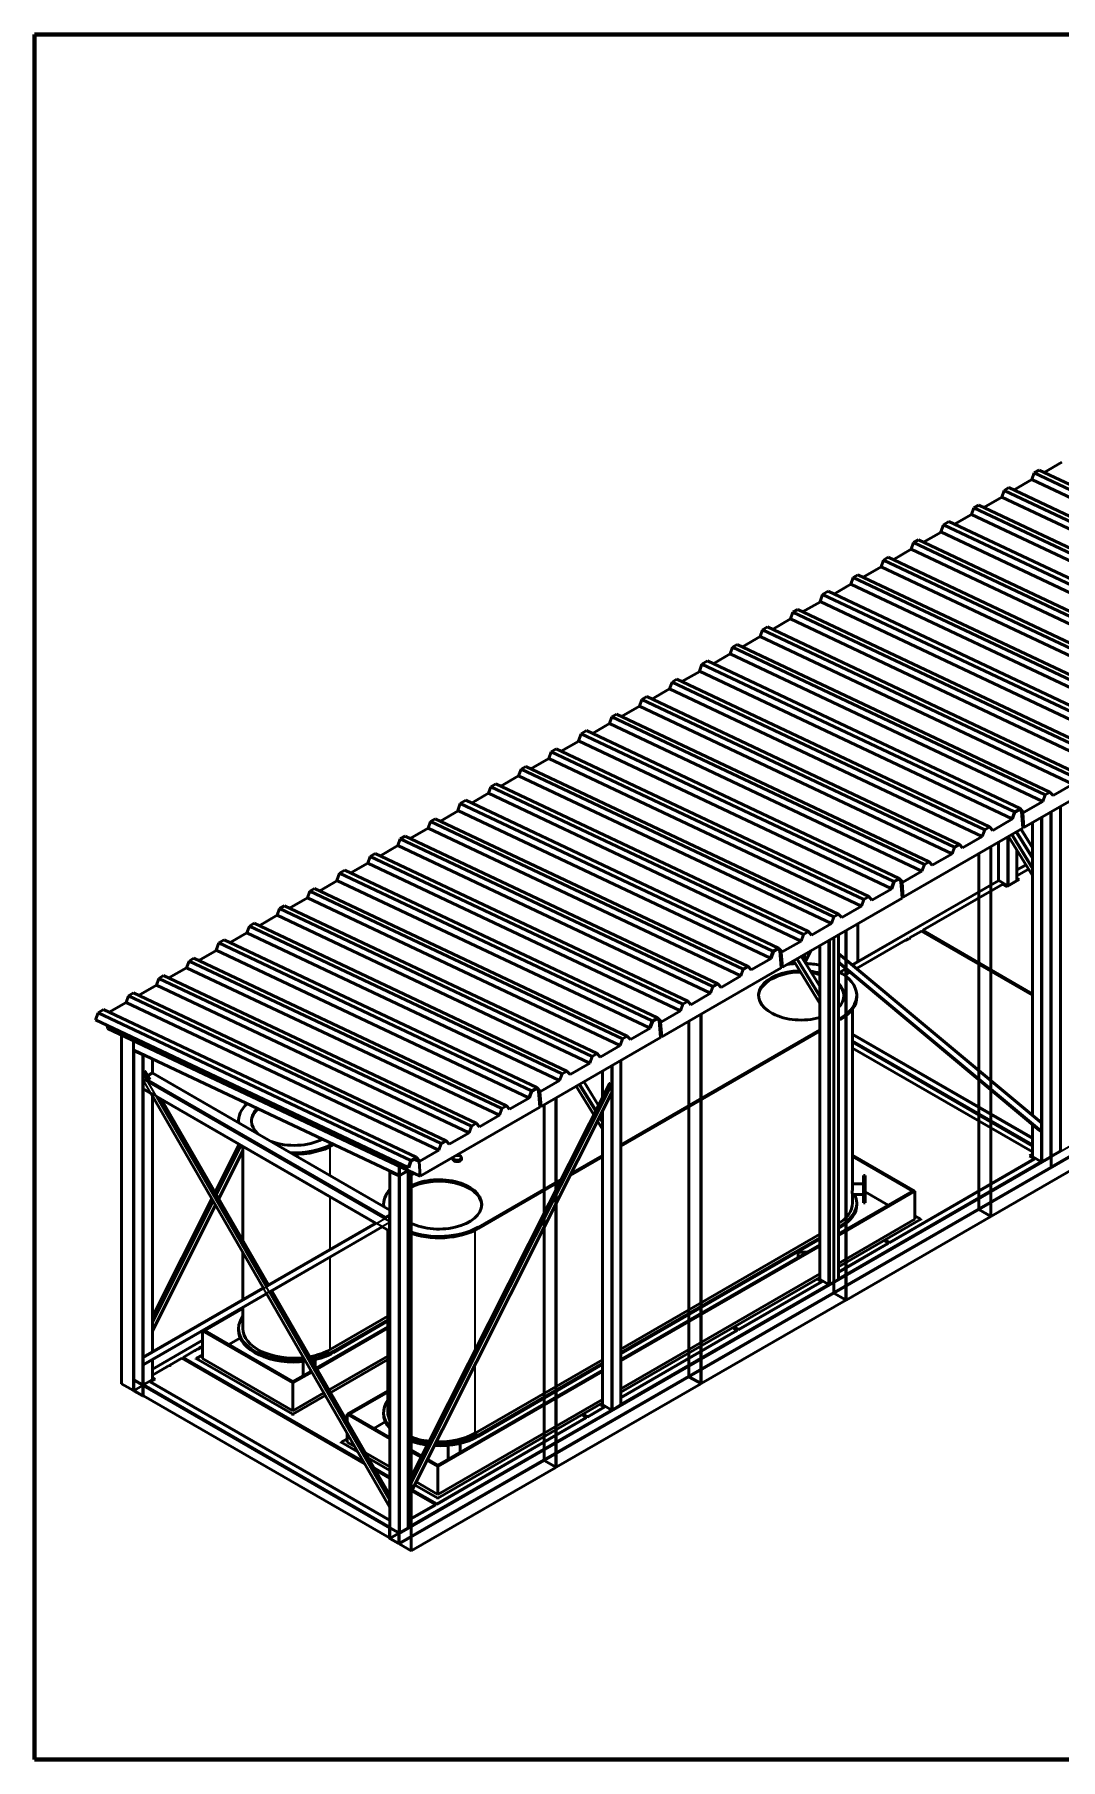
# Model space of a CAD drawing. Header units: millimetres. Extents: x 200 to 14650, y 200 to 10300.
# Drawn here: x 200 to 6208, y 200 to 10300 of the extents above; entities that cross this region are included whole.
import ezdxf

# ---------------------------------------------------------------- set-up
doc = ezdxf.new("R2010")
doc.units = ezdxf.units.MM
doc.header["$LTSCALE"] = 50
for name, color, linetype, lineweight in [('Border (ISO)', 7, 'Continuous', 70), ('Visible (ISO)', 7, 'Continuous', 50), ('Visible Narrow (ISO)', 7, 'Continuous', 35)]:
    doc.layers.add(name, color=color, linetype=linetype, lineweight=lineweight)

# ---------------------------------------------------------------- blocks, each defined once
blk = doc.blocks.new('Borders right top border')
at = {"layer": 'Border (ISO)'}
for p, q in [((4, 206), (293, 206)), ((4, 4), (4, 206)), ((293, 4), (4, 4))]:
    blk.add_line(p, q, dxfattribs=at)

msp = doc.modelspace()

# ---------------------------------------------------------------- linework, layer by layer
at = {"layer": 'Visible (ISO)'}
for p, q in [((6216, 7796), (6112, 7736)), ((6040, 7694), (5936, 7634)), ((6054, 7733), (6040, 7694)), ((7871, 6829), (6040, 7694)), ((6083, 7750), (6054, 7733)), ((7885, 6869), (6054, 7733)), ((7914, 6885), (6083, 7750)), ((5864, 7592), (5759, 7531)), ((5878, 7631), (5864, 7592)), ((7695, 6727), (5864, 7592)), ((5906, 7647), (5878, 7631)), ((7709, 6766), (5878, 7631)), ((7737, 6783), (5906, 7647)), ((5687, 7490), (5588, 7433)), ((5701, 7529), (5687, 7490)), ((7518, 6625), (5687, 7490)), ((5729, 7545), (5701, 7529)), ((7532, 6664), (5701, 7529)), ((7560, 6681), (5729, 7545)), ((5509, 7387), (5405, 7327)), ((5522, 7430), (5507, 7389)), ((7338, 6524), (5507, 7389)), ((5554, 7449), (5522, 7430)), ((7353, 6565), (5522, 7430)), ((7385, 6584), (5554, 7449)), ((5333, 7286), (5228, 7225)), ((5347, 7325), (5333, 7286)), ((7164, 6421), (5333, 7286)), ((5376, 7341), (5347, 7325)), ((7178, 6460), (5347, 7325)), ((7207, 6477), (5376, 7341)), ((5157, 7184), (5052, 7123)), ((5171, 7223), (5157, 7184)), ((6987, 6319), (5157, 7184)), ((5199, 7239), (5171, 7223)), ((7002, 6358), (5171, 7223)), ((7030, 6375), (5199, 7239)), ((4980, 7082), (4881, 7024)), ((4994, 7121), (4980, 7082)), ((6811, 6217), (4980, 7082)), ((5022, 7137), (4994, 7121)), ((6825, 6256), (4994, 7121)), ((6853, 6272), (5022, 7137)), ((4802, 6979), (4698, 6919)), ((4815, 7022), (4800, 6980)), ((6631, 6116), (4800, 6980)), ((4847, 7040), (4815, 7022)), ((6646, 6157), (4815, 7022)), ((6678, 6176), (4847, 7040)), ((4626, 6878), (4521, 6817)), ((4640, 6917), (4626, 6878)), ((6457, 6013), (4626, 6878)), ((4669, 6933), (4640, 6917)), ((6471, 6052), (4640, 6917)), ((6499, 6068), (4669, 6933)), ((4449, 6776), (4345, 6715)), ((4463, 6815), (4449, 6776)), ((6280, 5911), (4449, 6776)), ((4492, 6831), (4463, 6815)), ((6294, 5950), (4463, 6815)), ((6323, 5966), (4492, 6831)), ((4273, 6673), (4174, 6616)), ((4287, 6713), (4273, 6673)), ((6104, 5809), (4273, 6673)), ((4315, 6729), (4287, 6713)), ((6118, 5848), (4287, 6713)), ((6146, 5864), (4315, 6729)), ((4095, 6571), (3991, 6511)), ((4108, 6614), (4093, 6572)), ((5924, 5707), (4093, 6572)), ((4140, 6632), (4108, 6614)), ((5939, 5749), (4108, 6614)), ((5971, 5768), (4140, 6632)), ((3919, 6469), (3814, 6409)), ((3933, 6508), (3919, 6469)), ((5750, 5605), (3919, 6469)), ((3961, 6525), (3933, 6508)), ((5764, 5644), (3933, 6508)), ((5792, 5660), (3961, 6525)), ((3742, 6367), (3637, 6307)), ((3756, 6406), (3742, 6367)), ((5573, 5503), (3742, 6367)), ((3785, 6423), (3756, 6406)), ((5587, 5542), (3756, 6406)), ((5616, 5558), (3785, 6423)), ((3566, 6265), (3467, 6208)), ((3580, 6304), (3566, 6265)), ((5396, 5401), (3566, 6265)), ((3608, 6321), (3580, 6304)), ((5411, 5440), (3580, 6304)), ((5439, 5456), (3608, 6321)), ((3388, 6163), (3284, 6103)), ((3401, 6205), (3386, 6164)), ((5217, 5299), (3386, 6164)), ((3433, 6224), (3401, 6205)), ((5232, 5341), (3401, 6205)), ((5264, 5359), (3433, 6224)), ((3212, 6061), (3107, 6001)), ((3226, 6100), (3212, 6061)), ((5043, 5196), (3212, 6061)), ((3254, 6117), (3226, 6100)), ((5057, 5236), (3226, 6100)), ((5085, 5252), (3254, 6117)), ((5994, 5657), (6694, 6061)), ((3035, 5959), (2930, 5898)), ((3049, 5998), (3035, 5959)), ((4866, 5094), (3035, 5959)), ((3078, 6014), (3049, 5998)), ((4880, 5133), (3049, 5998)), ((4908, 5150), (3078, 6014)), ((2872, 5896), (2858, 5857)), ((2901, 5912), (2872, 5896)), ((4703, 5031), (2872, 5896)), ((4732, 5048), (2901, 5912)), ((6146, 5864), (6118, 5848)), ((6164, 5844), (6146, 5864)), ((6164, 5844), (6280, 5911)), ((2693, 5797), (2679, 5756)), ((2726, 5816), (2693, 5797)), ((4524, 4933), (2693, 5797)), ((4556, 4951), (2726, 5816)), ((2858, 5857), (2759, 5800)), ((4689, 4992), (2858, 5857)), ((5971, 5768), (5939, 5749)), ((5941, 5746), (5969, 5762)), ((5969, 5762), (5941, 5746)), ((5969, 5762), (5988, 5742)), ((5980, 5751), (5969, 5762)), ((5992, 5744), (5971, 5768)), ((5992, 5744), (6104, 5809)), ((6118, 5848), (6104, 5809)), ((6208, 3764), (6208, 5780)), ((2519, 5692), (2505, 5653)), ((2547, 5708), (2519, 5692)), ((4350, 4827), (2519, 5692)), ((4378, 4844), (2547, 5708)), ((2681, 5754), (2577, 5694)), ((4509, 4891), (2679, 5756)), ((5792, 5660), (5764, 5644)), ((5811, 5640), (5792, 5660)), ((5811, 5640), (5927, 5707)), ((5939, 5749), (5924, 5707)), ((5924, 5707), (5927, 5707)), ((5927, 5707), (5941, 5746)), ((5941, 5746), (5927, 5707)), ((5981, 5745), (5980, 5751)), ((5980, 5751), (5987, 5653)), ((5981, 5745), (5988, 5742)), ((5987, 5660), (5981, 5745)), ((5987, 5660), (5994, 5657)), ((5987, 5653), (5987, 5660)), ((5994, 5657), (5988, 5742)), ((6043, 5685), (6043, 3973)), ((6151, 5748), (6151, 3731)), ((2342, 5590), (2328, 5551)), ((2370, 5606), (2342, 5590)), ((4173, 4725), (2342, 5590)), ((4201, 4742), (2370, 5606)), ((2505, 5653), (2400, 5592)), ((4336, 4788), (2505, 5653)), ((5287, 5249), (5987, 5653)), ((5616, 5558), (5587, 5542)), ((5634, 5538), (5616, 5558)), ((5634, 5538), (5750, 5605)), ((5764, 5644), (5750, 5605)), ((5845, 5571), (5845, 5348)), ((5903, 5604), (6043, 5376)), ((5949, 5631), (6043, 5477)), ((6043, 5539), (5977, 5647)), ((2165, 5488), (2151, 5449)), ((2194, 5504), (2165, 5488)), ((3996, 4623), (2165, 5488)), ((4025, 4640), (2194, 5504)), ((2328, 5551), (2223, 5490)), ((4159, 4686), (2328, 5551)), ((5439, 5456), (5411, 5440)), ((5457, 5436), (5439, 5456)), ((5457, 5436), (5573, 5503)), ((5587, 5542), (5573, 5503)), ((5730, 3421), (5730, 5504)), ((5730, 5504), (5730, 3421)), ((5799, 5544), (5799, 3380)), ((5799, 3381), (5799, 5544)), ((5800, 5545), (5800, 3380)), ((5953, 5523), (5953, 5348)), ((1986, 5389), (1971, 5347)), ((2018, 5407), (1986, 5389)), ((3817, 4524), (1986, 5389)), ((3849, 4543), (2018, 5407)), ((2151, 5449), (2052, 5391)), ((3982, 4584), (2151, 5449)), ((5264, 5359), (5232, 5341)), ((5234, 5338), (5262, 5354)), ((5262, 5354), (5234, 5338)), ((5262, 5354), (5281, 5334)), ((5272, 5342), (5262, 5354)), ((5285, 5336), (5264, 5359)), ((5285, 5336), (5396, 5401)), ((5411, 5440), (5396, 5401)), ((5953, 5409), (6005, 5439)), ((5953, 5374), (6021, 5413)), ((5966, 5353), (5953, 5360)), ((5953, 5358), (5964, 5351)), ((1812, 5284), (1798, 5245)), ((1840, 5300), (1812, 5284)), ((3643, 4419), (1812, 5284)), ((3671, 4435), (1840, 5300)), ((1974, 5346), (1870, 5286)), ((3802, 4483), (1971, 5347)), ((4988, 4852), (5846, 5347)), ((5104, 5232), (5220, 5298)), ((5232, 5341), (5217, 5299)), ((5217, 5299), (5220, 5298)), ((5220, 5298), (5234, 5338)), ((5234, 5338), (5220, 5298)), ((5273, 5337), (5272, 5342)), ((5272, 5342), (5280, 5244)), ((5273, 5337), (5281, 5334)), ((5280, 5252), (5273, 5337)), ((5287, 5249), (5281, 5334)), ((5401, 5055), (5871, 5326)), ((5847, 5346), (5895, 5318)), ((5871, 5326), (5896, 5312)), ((5896, 5312), (5966, 5353)), ((5903, 5318), (5952, 5346)), ((1635, 5182), (1621, 5143)), ((1663, 5198), (1635, 5182)), ((3466, 4317), (1635, 5182)), ((3494, 4333), (1663, 5198)), ((1798, 5245), (1693, 5184)), ((3629, 4380), (1798, 5245)), ((4580, 4840), (5280, 5244)), ((4927, 5129), (5043, 5196)), ((5057, 5236), (5043, 5196)), ((5085, 5252), (5057, 5236)), ((5104, 5232), (5085, 5252)), ((5280, 5252), (5287, 5249)), ((5280, 5244), (5280, 5252)), ((1458, 5080), (1444, 5040)), ((1487, 5096), (1458, 5080)), ((3289, 4215), (1458, 5080)), ((3317, 4231), (1487, 5096)), ((1621, 5143), (1516, 5082)), ((3452, 4278), (1621, 5143)), ((4750, 5027), (4866, 5094)), ((4880, 5133), (4866, 5094)), ((4908, 5150), (4880, 5133)), ((4927, 5129), (4908, 5150)), ((4950, 5054), (4950, 2890)), ((4950, 2891), (4950, 5054)), ((4952, 5055), (4952, 2890)), ((5022, 5096), (5022, 4872)), ((5022, 4872), (5022, 5096)), ((5323, 5010), (5394, 5050)), ((5394, 5050), (6043, 4675)), ((6043, 4684), (5401, 5055)), ((5401, 5052), (5401, 5055)), ((5401, 5052), (6043, 4681)), ((1279, 4981), (1264, 4939)), ((1311, 4999), (1279, 4981)), ((3110, 4116), (1279, 4981)), ((3142, 4135), (1311, 4999)), ((1444, 5040), (1345, 4983)), ((3275, 4176), (1444, 5040)), ((4556, 4951), (4524, 4933)), ((4578, 4928), (4556, 4951)), ((4578, 4928), (4689, 4992)), ((4703, 5031), (4689, 4992)), ((4732, 5048), (4703, 5031)), ((4750, 5027), (4732, 5048)), ((4799, 4967), (4799, 3013)), ((4881, 2931), (4881, 5014)), ((4881, 5014), (4881, 2931)), ((4907, 5029), (4907, 3013)), ((5014, 4831), (5301, 4997)), ((5302, 4998), (5305, 4999)), ((5302, 4997), (5302, 4998)), ((5306, 5000), (5317, 5006)), ((5306, 4999), (5306, 5000)), ((5321, 5004), (5317, 5006)), ((5319, 5007), (5320, 5008)), ((5319, 5007), (5322, 5005)), ((5319, 5006), (5319, 5007)), ((5324, 5007), (5320, 5008)), ((5322, 5005), (5321, 5004)), ((5323, 5010), (5325, 5007)), ((5323, 5007), (5323, 5010)), ((5323, 5007), (5323, 5007)), ((5422, 5040), (5417, 5037)), ((1105, 4875), (1091, 4836)), ((1133, 4892), (1105, 4875)), ((2936, 4011), (1105, 4875)), ((2964, 4027), (1133, 4892)), ((1267, 4938), (1163, 4878)), ((3095, 4074), (1264, 4939)), ((4397, 4823), (4513, 4890)), ((4524, 4933), (4509, 4891)), ((4509, 4891), (4513, 4890)), ((4513, 4890), (4527, 4929)), ((4527, 4929), (4513, 4890)), ((4527, 4929), (4555, 4946)), ((4555, 4946), (4527, 4929)), ((4555, 4946), (4573, 4925)), ((4565, 4934), (4555, 4946)), ((4566, 4929), (4565, 4934)), ((4565, 4934), (4573, 4836)), ((4566, 4929), (4573, 4925)), ((4573, 4844), (4566, 4929)), ((4580, 4840), (4573, 4925)), ((4645, 4878), (4799, 4626)), ((4652, 4861), (4652, 4865)), ((4690, 4904), (4799, 4727)), ((4709, 4915), (4709, 4873)), ((4712, 4869), (4745, 4936)), ((6095, 3930), (4907, 4920)), ((6085, 3883), (4907, 4866)), ((4908, 4873), (4908, 4914)), ((4909, 4914), (4909, 4872)), ((928, 4773), (914, 4734)), ((956, 4790), (928, 4773)), ((2759, 3909), (928, 4773)), ((2787, 3925), (956, 4790)), ((1091, 4836), (986, 4776)), ((2922, 3972), (1091, 4836)), ((3873, 4432), (4573, 4836)), ((4220, 4721), (4336, 4788)), ((4350, 4827), (4336, 4788)), ((4378, 4844), (4350, 4827)), ((4397, 4823), (4378, 4844)), ((4573, 4844), (4580, 4840)), ((4573, 4836), (4573, 4844)), ((4915, 4810), (4950, 4830)), ((4945, 4791), (4975, 4809)), ((8133, 4812), (6153, 3668)), ((751, 4671), (737, 4632)), ((779, 4688), (751, 4671)), ((2582, 3807), (751, 4671)), ((2610, 3823), (779, 4688)), ((914, 4734), (809, 4674)), ((2745, 3870), (914, 4734)), ((4043, 4619), (4159, 4686)), ((4173, 4725), (4159, 4686)), ((4201, 4742), (4173, 4725)), ((4220, 4721), (4201, 4742)), ((5015, 4674), (5015, 4666)), ((572, 4572), (557, 4531)), ((604, 4591), (572, 4572)), ((2403, 3708), (572, 4572)), ((2435, 3726), (604, 4591)), ((737, 4632), (638, 4575)), ((2568, 3768), (737, 4632)), ((3871, 4520), (3982, 4584)), ((3996, 4623), (3982, 4584)), ((4025, 4640), (3996, 4623)), ((4043, 4619), (4025, 4640)), ((4102, 4564), (4102, 2400)), ((4102, 2401), (4102, 4564)), ((4103, 4565), (4103, 2401)), ((4990, 3565), (4990, 4594)), ((2388, 3666), (557, 4531)), ((628, 4480), (626, 4498)), ((628, 4480), (2459, 3616)), ((3634, 3799), (4799, 4472)), ((4799, 4464), (3634, 3791)), ((3690, 4415), (3805, 4482)), ((3817, 4524), (3802, 4483)), ((3802, 4483), (3805, 4482)), ((3805, 4482), (3820, 4521)), ((3820, 4521), (3805, 4482)), ((3849, 4543), (3817, 4524)), ((3820, 4521), (3848, 4537)), ((3848, 4537), (3820, 4521)), ((3848, 4537), (3866, 4517)), ((3858, 4526), (3848, 4537)), ((3871, 4520), (3849, 4543)), ((3859, 4520), (3858, 4526)), ((3858, 4526), (3866, 4428)), ((3859, 4520), (3866, 4517)), ((3866, 4435), (3859, 4520)), ((3873, 4432), (3866, 4517)), ((4032, 2441), (4032, 4524)), ((4032, 4524), (4032, 2441)), ((4907, 4534), (4920, 4542)), ((4920, 4534), (4907, 4526)), ((6043, 3839), (4990, 4447)), ((4990, 4444), (6043, 3836)), ((710, 2400), (710, 4441)), ((780, 2360), (780, 4408)), ((780, 4408), (780, 4356)), ((781, 4353), (2337, 3619)), ((782, 2425), (782, 4352)), ((832, 4327), (784, 4349)), ((786, 4351), (834, 4328)), ((3166, 4024), (3866, 4428)), ((3513, 4313), (3629, 4380)), ((3643, 4419), (3629, 4380)), ((3671, 4435), (3643, 4419)), ((3690, 4415), (3671, 4435)), ((3866, 4435), (3873, 4432)), ((3866, 4428), (3866, 4435)), ((6043, 3792), (4990, 4400)), ((4990, 4365), (6043, 3757)), ((890, 4219), (890, 4302)), ((3336, 4211), (3452, 4278)), ((3466, 4317), (3452, 4278)), ((3494, 4333), (3466, 4317)), ((3513, 4313), (3494, 4333)), ((3634, 4294), (3634, 2278)), ((836, 4217), (836, 4180)), ((836, 4184), (836, 4128)), ((848, 4228), (839, 4223)), ((877, 4181), (850, 4227)), ((889, 4219), (863, 4204)), ((2281, 3417), (892, 4219)), ((2389, 1817), (3566, 4157)), ((3163, 4111), (3275, 4176)), ((3289, 4215), (3275, 4176)), ((3317, 4231), (3289, 4215)), ((3336, 4211), (3317, 4231)), ((3372, 4143), (3475, 3975)), ((3417, 4169), (3502, 4030)), ((3526, 4232), (3526, 4077)), ((3577, 4153), (3569, 4158)), ((3580, 4105), (3580, 4146)), ((881, 4100), (838, 4125)), ((1540, 2960), (881, 4101)), ((890, 2587), (890, 4085)), ((2197, 3341), (920, 4078)), ((1570, 2979), (944, 4064)), ((2391, 1740), (3579, 4102)), ((2982, 4007), (3098, 4074)), ((3110, 4116), (3095, 4074)), ((3095, 4074), (3098, 4074)), ((3098, 4074), (3112, 4113)), ((3112, 4113), (3098, 4074)), ((3142, 4135), (3110, 4116)), ((3112, 4113), (3141, 4129)), ((3141, 4129), (3112, 4113)), ((3141, 4129), (3159, 4109)), ((3151, 4118), (3141, 4129)), ((3163, 4111), (3142, 4135)), ((3152, 4112), (3151, 4118)), ((3151, 4118), (3159, 4020)), ((3152, 4112), (3159, 4109)), ((3159, 4027), (3152, 4112)), ((3166, 4024), (3159, 4109)), ((3253, 4074), (3253, 1910)), ((3253, 1911), (3253, 4074)), ((3255, 4075), (3255, 1911)), ((1395, 3931), (1395, 3940)), ((2459, 3616), (3159, 4020)), ((2806, 3905), (2922, 3972)), ((2936, 4011), (2922, 3972)), ((2964, 4027), (2936, 4011)), ((2982, 4007), (2964, 4027)), ((3159, 4027), (3166, 4024)), ((3159, 4020), (3159, 4027)), ((3184, 1951), (3184, 4034)), ((3184, 4034), (3184, 1951)), ((3525, 3994), (3526, 3992)), ((3526, 3996), (3526, 2278)), ((2629, 3803), (2745, 3870)), ((2759, 3909), (2745, 3870)), ((2787, 3925), (2759, 3909)), ((2806, 3905), (2787, 3925)), ((3497, 3938), (3526, 3891)), ((5730, 3421), (6578, 3911)), ((5800, 3380), (6647, 3869)), ((6043, 3919), (6043, 3731)), ((6094, 3878), (6086, 3883)), ((6097, 3882), (6097, 3923)), ((1258, 3521), (1399, 3802)), ((1279, 3484), (1420, 3764)), ((1420, 3789), (1420, 3240)), ((1950, 3799), (1952, 3800)), ((2456, 3703), (2568, 3768)), ((2582, 3807), (2568, 3768)), ((2610, 3823), (2582, 3807)), ((2629, 3803), (2610, 3823)), ((5355, 3527), (4990, 3738)), ((6043, 3743), (6026, 3734)), ((6029, 3733), (6043, 3741)), ((6206, 3762), (6158, 3734)), ((2281, 3643), (2281, 1560)), ((2331, 3619), (2283, 3641)), ((2285, 3643), (2333, 3620)), ((2334, 1464), (6153, 3668)), ((2335, 3674), (2335, 1462)), ((2335, 3621), (2335, 3674)), ((2338, 3673), (2338, 3623)), ((2340, 3621), (2387, 3649)), ((2388, 3647), (2340, 3619)), ((2340, 3619), (2388, 3647)), ((2403, 3708), (2388, 3666)), ((2388, 3666), (2391, 3665)), ((2389, 3648), (2389, 1560)), ((2391, 3665), (2405, 3705)), ((2435, 3726), (2403, 3708)), ((2405, 3705), (2434, 3721)), ((2406, 3640), (2406, 1421)), ((2423, 3715), (2452, 3701)), ((2434, 3721), (2452, 3701)), ((2456, 3703), (2435, 3726)), ((2459, 3616), (2452, 3701)), ((2650, 3715), (2650, 3723)), ((2700, 3715), (2700, 3723)), ((3526, 3729), (3337, 3620)), ((3342, 3631), (3526, 3737)), ((4990, 3730), (5341, 3527)), ((6055, 3718), (5206, 3228)), ((5206, 3225), (6055, 3715)), ((6026, 3734), (6055, 3718)), ((6038, 3727), (6043, 3730)), ((6045, 3729), (6093, 3701)), ((6055, 3715), (6055, 3718)), ((6101, 3701), (6150, 3729)), ((6154, 3727), (6154, 3671)), ((6154, 3671), (6154, 3727)), ((2424, 3632), (2389, 3612)), ((2799, 3317), (3285, 3598)), ((3279, 3586), (2799, 3309)), ((4990, 3571), (5055, 3571)), ((5055, 3620), (5055, 3460)), ((5065, 3620), (5055, 3620)), ((5065, 3460), (5065, 3620)), ((890, 2791), (1238, 3482)), ((890, 2710), (1260, 3445)), ((2244, 3450), (2244, 3442)), ((5341, 3527), (4907, 3277)), ((4907, 3269), (5355, 3527)), ((4990, 3508), (5055, 3508)), ((4990, 3458), (4990, 3508)), ((5015, 3450), (5015, 3458)), ((5065, 3460), (5055, 3460)), ((5199, 3446), (5065, 3523)), ((5355, 3364), (5355, 3527)), ((1560, 2974), (2196, 3341)), ((2253, 3374), (2281, 3390)), ((2279, 3347), (2279, 3384)), ((2279, 3351), (2279, 3295)), ((2280, 3385), (2280, 3348)), ((2281, 3297), (2281, 3352)), ((2281, 3344), (2281, 3344)), ((4881, 2931), (5730, 3421)), ((5355, 3364), (4907, 3105)), ((4907, 3085), (5390, 3364)), ((4952, 2890), (5799, 3380)), ((5390, 3364), (5355, 3384)), ((5390, 3358), (5390, 3364)), ((5730, 3421), (5799, 3381)), ((5730, 3421), (5800, 3380)), ((5799, 3380), (5799, 3381)), ((1580, 2939), (2236, 3318)), ((2280, 3293), (2236, 3318)), ((2269, 2233), (2269, 3299)), ((3634, 2603), (4799, 3276)), ((3634, 2583), (4799, 3255)), ((4799, 3247), (3634, 2575)), ((4907, 3318), (4920, 3325)), ((4920, 3317), (4907, 3309)), ((5178, 3236), (5199, 3224)), ((5180, 3235), (5185, 3237)), ((5180, 3235), (5185, 3237)), ((5187, 3236), (5182, 3233)), ((5183, 3233), (5188, 3236)), ((5206, 3228), (5185, 3240)), ((5185, 3237), (5206, 3225)), ((1420, 3167), (1420, 2893)), ((4799, 3214), (3634, 2542)), ((3634, 2534), (4799, 3206)), ((4672, 3174), (4672, 3142)), ((5199, 3224), (4907, 3055)), ((4907, 3052), (5199, 3221)), ((5199, 3221), (5199, 3224)), ((5206, 3225), (5206, 3228)), ((4799, 3043), (3634, 2371)), ((839, 2557), (1539, 2961)), ((2281, 1748), (1590, 2945)), ((3634, 2350), (4799, 3023)), ((4032, 2441), (4881, 2931)), ((4810, 2999), (4322, 2717)), ((4322, 2715), (4810, 2997)), ((4789, 3011), (4810, 2999)), ((4791, 3010), (4799, 3014)), ((4794, 3009), (4799, 3012)), ((4800, 3010), (4848, 2983)), ((4810, 2997), (4810, 2999)), ((4857, 2983), (4905, 3010)), ((4881, 2931), (4950, 2891)), ((4881, 2931), (4952, 2890)), ((839, 2511), (1559, 2927)), ((1197, 2711), (1420, 2840)), ((1420, 2847), (1420, 2723)), ((2279, 1679), (1558, 2928)), ((4103, 2401), (4950, 2890)), ((4950, 2890), (4950, 2891)), ((2269, 2734), (1851, 2493)), ((2269, 2795), (1932, 2601)), ((2269, 2774), (1950, 2590)), ((1950, 2582), (2269, 2766)), ((4296, 2724), (4301, 2727)), ((4296, 2724), (4301, 2727)), ((4322, 2717), (4301, 2730)), ((4301, 2727), (4322, 2715)), ((890, 2486), (1183, 2655)), ((1183, 2547), (1183, 2710)), ((1184, 2710), (1713, 2405)), ((1713, 2413), (1197, 2711)), ((1406, 2668), (1338, 2629)), ((1395, 2723), (1395, 2715)), ((1855, 2486), (2269, 2725)), ((4315, 2713), (3634, 2320)), ((3634, 2317), (4315, 2711)), ((4294, 2725), (4315, 2713)), ((4303, 2726), (4298, 2723)), ((4299, 2723), (4304, 2726)), ((4315, 2711), (4315, 2713)), ((4322, 2715), (4322, 2717)), ((836, 2551), (836, 2514)), ((890, 2425), (890, 2541)), ((992, 2509), (1063, 2550)), ((1063, 2550), (2133, 1932)), ((1070, 2554), (1139, 2594)), ((1070, 2552), (1070, 2554)), ((2126, 1944), (1070, 2554)), ((1070, 2552), (2128, 1940)), ((1086, 2536), (1091, 2539)), ((1141, 2595), (1156, 2604)), ((1141, 2594), (1141, 2595)), ((1183, 2568), (1147, 2547)), ((1147, 2547), (1713, 2221)), ((1147, 2542), (1147, 2547)), ((1159, 2602), (1156, 2604)), ((1157, 2605), (1161, 2603)), ((1157, 2603), (1157, 2605)), ((1157, 2605), (1159, 2605)), ((1162, 2603), (1159, 2605)), ((1161, 2603), (1159, 2602)), ((1160, 2606), (1162, 2607)), ((1160, 2606), (1164, 2604)), ((1160, 2605), (1160, 2606)), ((1165, 2605), (1162, 2607)), ((1164, 2604), (1162, 2603)), ((1163, 2608), (1164, 2609)), ((1163, 2608), (1167, 2606)), ((1163, 2606), (1163, 2608)), ((1168, 2607), (1164, 2609)), ((1167, 2606), (1165, 2605)), ((1166, 2610), (1183, 2619)), ((1166, 2610), (1169, 2608)), ((1166, 2608), (1166, 2610)), ((1169, 2608), (1168, 2607)), ((1713, 2241), (1183, 2547)), ((1773, 2530), (1773, 2447)), ((1844, 2541), (1844, 2506)), ((2269, 2562), (1926, 2364)), ((1935, 2349), (2269, 2542)), ((2781, 2111), (3526, 2541)), ((879, 2411), (907, 2427)), ((890, 2451), (974, 2499)), ((907, 2427), (890, 2437)), ((890, 2435), (905, 2426)), ((975, 2499), (989, 2507)), ((975, 2499), (975, 2499)), ((993, 2506), (989, 2507)), ((992, 2509), (994, 2507)), ((992, 2507), (992, 2509)), ((992, 2507), (992, 2507)), ((1820, 2474), (1713, 2413)), ((1713, 2405), (1824, 2468)), ((3526, 2480), (2562, 1923)), ((2562, 1915), (3526, 2471)), ((2799, 2100), (3526, 2520)), ((3526, 2512), (2799, 2092)), ((3184, 1951), (4032, 2441)), ((4032, 2441), (4102, 2401)), ((4032, 2441), (4103, 2401)), ((780, 2360), (710, 2400)), ((780, 2420), (780, 2365)), ((781, 2360), (780, 2360)), ((781, 2423), (783, 2424)), ((782, 2363), (782, 2419)), ((832, 2395), (784, 2423)), ((832, 2395), (784, 2423)), ((784, 2420), (832, 2392)), ((832, 2332), (784, 2360)), ((784, 2357), (832, 2329)), ((834, 2389), (834, 2333)), ((835, 2329), (837, 2330)), ((836, 2332), (836, 2387)), ((836, 2332), (836, 2387)), ((838, 2329), (2279, 1497)), ((841, 2395), (889, 2423)), ((889, 2423), (841, 2395)), ((2281, 1601), (879, 2411)), ((879, 2409), (879, 2411)), ((879, 2409), (2281, 1599)), ((892, 2423), (895, 2421)), ((1713, 2241), (1713, 2405)), ((1894, 2346), (1713, 2241)), ((1713, 2221), (1903, 2331)), ((2269, 2358), (2031, 2221)), ((2045, 2221), (2269, 2350)), ((3255, 1911), (4102, 2400)), ((4102, 2400), (4102, 2401)), ((2244, 2225), (2244, 2233)), ((3526, 2308), (2562, 1751)), ((2562, 1731), (3526, 2288)), ((3537, 2264), (3438, 2207)), ((3438, 2205), (3537, 2262)), ((3516, 2276), (3537, 2264)), ((3518, 2275), (3526, 2279)), ((3521, 2274), (3526, 2277)), ((3528, 2276), (3576, 2248)), ((3537, 2262), (3537, 2264)), ((3584, 2248), (3632, 2276)), ((1713, 2215), (1713, 2221)), ((2031, 2221), (2281, 2077)), ((2031, 2181), (2031, 2221)), ((2281, 2085), (2045, 2221)), ((2254, 2178), (2187, 2139)), ((3431, 2203), (2555, 1697)), ((2555, 1694), (3431, 2200)), ((3410, 2215), (3431, 2203)), ((3412, 2214), (3417, 2217)), ((3412, 2214), (3417, 2217)), ((3419, 2216), (3414, 2213)), ((3415, 2213), (3420, 2215)), ((3438, 2207), (3417, 2219)), ((3417, 2217), (3438, 2205)), ((3431, 2200), (3431, 2203)), ((3438, 2205), (3438, 2207)), ((2031, 2078), (1996, 2058)), ((1996, 2058), (2093, 2002)), ((1996, 2052), (1996, 2058)), ((2031, 2058), (2031, 2108)), ((2075, 2032), (2031, 2058)), ((2470, 1976), (2389, 2022)), ((2622, 2040), (2622, 1958)), ((2692, 2051), (2692, 1998)), ((2281, 1913), (2138, 1996)), ((2156, 1965), (2281, 1893)), ((2335, 1462), (3184, 1951)), ((2389, 2014), (2466, 1970)), ((2498, 1952), (2562, 1915)), ((2562, 1923), (2501, 1958)), ((3184, 1951), (3253, 1911)), ((3184, 1951), (3255, 1911)), ((2281, 1854), (2189, 1908)), ((2191, 1904), (2281, 1852)), ((2196, 1895), (2281, 1846)), ((2403, 1843), (2389, 1851)), ((2389, 1830), (2395, 1827)), ((2406, 1421), (3253, 1910)), ((2562, 1751), (2434, 1825)), ((2562, 1751), (2562, 1915)), ((3253, 1910), (3253, 1911)), ((2279, 1681), (2279, 1718)), ((2280, 1719), (2280, 1682)), ((2391, 1743), (2391, 1785)), ((2392, 1784), (2392, 1743)), ((2408, 1773), (2548, 1693)), ((2410, 1778), (2555, 1694)), ((2555, 1697), (2411, 1779)), ((2426, 1809), (2562, 1731)), ((2562, 1725), (2562, 1731)), ((2548, 1693), (2389, 1601)), ((2389, 1599), (2548, 1690)), ((2528, 1704), (2533, 1707)), ((2531, 1702), (2536, 1705)), ((2536, 1705), (2531, 1702)), ((2548, 1690), (2548, 1693)), ((2555, 1694), (2555, 1697)), ((2279, 1555), (2279, 1499)), ((2279, 1499), (2279, 1555)), ((2280, 1557), (2282, 1558)), ((2281, 1498), (2281, 1553)), ((2331, 1529), (2283, 1557)), ((2283, 1557), (2331, 1529)), ((2283, 1555), (2331, 1527)), ((2333, 1523), (2333, 1468)), ((2335, 1466), (2335, 1522)), ((2340, 1529), (2388, 1557)), ((2331, 1466), (2283, 1494)), ((2283, 1492), (2331, 1464)), ((2335, 1462), (2406, 1421))]:
    msp.add_line(p, q, dxfattribs=at)
for centre, major_axis, ratio, start_param, end_param in [((5851, 5348), (-6, 0), 0.57735, 0, 0.785398), ((5899, 5320), (6, 0), 0.57735, 3.926991, 5.497787), ((5947, 5348), (6, 0), 0.57735, 5.497787, 6.283185), ((5302, 4997), (1, 0), 0.57735, 3.926991, 7.068583), ((5305, 4999), (1, 0), 0.57735, 3.926991, 7.068583), ((5325, 5007), (0.5, 0), 0.57735, 4.243505, 6.752069), ((4690, 4674), (-325, 0), 0.57735, 4.821327, 4.971676), ((4690, 4674), (-325, 0), 0.57735, 4.371841, 4.632141), ((4906, 4915), (-1.12, 5.38), 0.482607, 4.305805, 5.754981), ((4906, 4915), (0.56, -2.69), 0.482607, 1.164212, 2.489922), ((4906, 4874), (-0.56, 2.69), 0.482607, 2.980096, 4.305805), ((4906, 4874), (1.12, -5.38), 0.482607, 5.998221, 7.447398), ((4690, 4674), (-250, 0), 0.57735, 4.750071, 8.303137), ((4690, 4666), (-250, 0), 0.57735, 4.730244, 6.254897), ((4690, 4674), (250, 0), 0.57735, 1.121641, 1.351721), ((4690, 4666), (250, 0), 0.57735, 1.121641, 1.329304), ((4690, 4674), (325, 0), 0.57735, 5.497787, 7.124043), ((4690, 4674), (250, 0), 0.57735, 5.761281, 6.80509), ((4690, 4666), (250, 0), 0.57735, 0.028288, 0.521905), ((4690, 4666), (325, 0), 0.57735, 5.497787, 6.283185), ((784, 4359), (-2.99, -5.22), 0.57734, 5.493672, 6.328701), ((788, 4352), (-6, -0.43), 0.522879, 5.855655, 7.030777), ((788, 4352), (3, 0.22), 0.522879, 3.198579, 3.889184), ((836, 4329), (6, 0.43), 0.522879, 3.889184, 5.064306), ((836, 4329), (-3, -0.22), 0.522879, 0.747592, 1.438197), ((839, 4218), (1.3, 4.85), 0.517638, 0.477658, 2.048455), ((848, 4223), (1.3, 4.85), 0.517638, 5.805527, 6.760844), ((889, 4214), (3, 5.2), 0.57735, 0, 0.785398), ((3569, 4153), (1.12, -5.38), 0.482607, 2.735009, 3.687978), ((3577, 4148), (1.12, -5.38), 0.482607, 1.164212, 2.735009), ((841, 4131), (-3, -5.2), 0.57735, 5.497787, 6.283185), ((3577, 4107), (-1.12, 5.38), 0.482607, 3.687978, 4.305805), ((1720, 3940), (-325, 0), 0.57735, 5.720348, 6.344755), ((1720, 3940), (-250, 0), 0.57735, 5.757497, 6.840311), ((1720, 3931), (-250, 0), 0.57735, 5.713292, 6.254897), ((1720, 3931), (-325, 0), 0.57735, 0, 0.016255), ((6086, 3888), (-1.12, 5.38), 0.482607, 2.595207, 2.735009), ((6094, 3883), (-1.12, 5.38), 0.482607, 2.735009, 4.305805), ((6094, 3925), (1.12, -5.38), 0.482607, 1.164212, 2.595207), ((1720, 3940), (250, 0), 0.57735, 4.155263, 5.437415), ((1720, 3940), (-325, 0), 0.57735, 1.509226, 2.33297), ((1720, 3931), (325, 0), 0.57735, 4.696134, 5.497787), ((2675, 3723), (-25, 0), 0.57735, 6.067664, 11.211095), ((6202, 3764), (6, 0), 0.57735, 5.497787, 6.283185), ((2287, 3644), (-6, -0.43), 0.522879, 5.855655, 7.030777), ((2287, 3644), (3, 0.22), 0.522879, 3.198579, 3.889184), ((2388, 3652), (2.99, 5.22), 0.57734, 3.922876, 4.337921), ((2675, 3715), (25, 0), 0.57735, 3.141593, 6.283185), ((6045, 3729), (-3, -5.2), 0.57735, 4.354069, 5.070709), ((6049, 3731), (-6, 0), 0.57735, 0, 0.785398), ((6097, 3704), (6, 0), 0.57735, 3.926991, 5.497787), ((6145, 3731), (6, 0), 0.57735, 5.497787, 6.283185), ((6154, 3736), (-6, 0), 0.57735, 1.143718, 2.356194), ((6150, 3729), (3, -5.2), 0.57735, 0.785398, 1.929116), ((6150, 3729), (-3, 5.2), 0.57735, 3.926991, 5.070709), ((6150, 3673), (3, -5.2), 0.57735, 0, 0.785398), ((6150, 3673), (3, -5.2), 0.57735, 0, 0.785398), ((2569, 3450), (-325, 0), 0.57735, 5.797586, 6.344755), ((2335, 3621), (6, 0.43), 0.522879, 3.889184, 5.459981), ((2335, 3621), (-3, -0.22), 0.522879, 0.747592, 1.438197), ((2340, 3624), (2.99, 5.22), 0.57734, 2.352079, 3.922876), ((2340, 3624), (-1.49, -2.61), 0.57734, 5.493672, 7.064468), ((2569, 3450), (250, 0), 0.57735, 3.912831, 8.653539), ((2569, 3442), (250, 0), 0.57735, 0.028288, 2.370354), ((2569, 3442), (-325, 0), 0.57735, 0, 0.016255), ((4690, 3458), (300, 0), 0.57735, 5.519645, 6.283185), ((4690, 3458), (325, 0), 0.57735, 5.497787, 6.553741), ((4690, 3450), (325, 0), 0.57735, 5.497787, 6.283185), ((2282, 3386), (-1.3, -4.85), 0.517638, 3.740871, 5.190047), ((2283, 3353), (-3, -5.2), 0.57735, 4.354069, 5.497787), ((2282, 3349), (1.3, 4.85), 0.517638, 2.048455, 3.497631), ((2282, 3386), (0.65, 2.43), 0.517638, 0.722745, 2.048455), ((2282, 3349), (-0.65, -2.43), 0.517638, 5.190047, 6.515757), ((2283, 3353), (1.5, 2.6), 0.57735, 1.761692, 2.356194), ((2283, 3298), (-3, -5.2), 0.57735, 5.497787, 6.641505), ((2283, 3298), (-1.5, -2.6), 0.57735, 5.497787, 6.09229), ((2569, 3450), (325, 0), 0.57735, 4.128137, 5.497787), ((2569, 3442), (-325, 0), 0.57735, 0.986545, 2.356194), ((4690, 3286), (-200, 0), 0.57735, 1.482292, 1.7556), ((4805, 3013), (-6, 0), 0.57735, 0, 0.785398), ((4853, 2985), (6, 0), 0.57735, 3.926991, 5.497787), ((4901, 3013), (6, 0), 0.57735, 5.497787, 6.283185), ((1720, 2723), (-325, 0), 0.57735, 5.888394, 8.047811), ((1720, 2715), (-325, 0), 0.57735, 0, 1.778488), ((1720, 2723), (-300, 0), 0.57735, 0, 1.7539), ((839, 2553), (1.3, 4.85), 0.517638, 0.477658, 2.048455), ((1140, 2595), (1.5, 0), 0.57735, 3.926991, 7.068583), ((1720, 2723), (-300, 0), 0.57735, 1.886794, 2.356194), ((1720, 2723), (-325, 0), 0.57735, 1.887237, 2.356194), ((1720, 2715), (325, 0), 0.57735, 5.04259, 5.497787), ((788, 2425), (-6, 0), 0.57735, 0, 0.785398), ((839, 2516), (-1.3, -4.85), 0.517638, 5.190047, 6.760844), ((884, 2425), (6, 0), 0.57735, 5.497787, 6.283185), ((974, 2499), (1, 0), 0.57735, 3.926991, 7.068583), ((994, 2506), (0.5, 0), 0.57735, 4.243505, 6.752069), ((784, 2418), (-3, 5.2), 0.57735, 5.497787, 7.068583), ((784, 2362), (3, -5.2), 0.57735, 3.926991, 5.497787), ((784, 2418), (-1.5, 2.6), 0.57735, 5.497787, 7.068583), ((784, 2362), (-1.5, 2.6), 0.57735, 0.785398, 2.356194), ((832, 2390), (-3, 5.2), 0.57735, 3.926991, 5.497787), ((836, 2397), (-6, 0), 0.57735, 0.785398, 2.356194), ((832, 2390), (1.5, -2.6), 0.57735, 0.785398, 2.356194), ((832, 2334), (1.5, -2.6), 0.57735, 5.497787, 7.068583), ((832, 2334), (3, -5.2), 0.57735, 5.497787, 7.068583), ((841, 2390), (3, 5.2), 0.57735, 0.785398, 2.356194), ((841, 2334), (-3, -5.2), 0.57735, 5.497787, 6.283185), ((889, 2418), (3, 5.2), 0.57735, 0, 0.785398), ((2569, 2233), (-325, 0), 0.57735, 5.888394, 6.768785), ((2569, 2225), (-325, 0), 0.57735, 0, 0.485599), ((2569, 2233), (-300, 0), 0.57735, 0, 0.29052), ((3532, 2278), (-6, 0), 0.57735, 0, 0.785398), ((3580, 2250), (6, 0), 0.57735, 3.926991, 5.497787), ((3628, 2278), (6, 0), 0.57735, 5.497787, 6.283185), ((2569, 2233), (300, 0), 0.57735, 4.071959, 4.526397), ((2569, 2233), (325, 0), 0.57735, 4.128137, 4.518949), ((2569, 2225), (-325, 0), 0.57735, 0.986545, 1.365182), ((2569, 2225), (-325, 0), 0.57735, 1.486524, 2.356194), ((2569, 2233), (325, 0), 0.57735, 4.640507, 5.497787), ((2569, 2233), (300, 0), 0.57735, 4.658362, 5.497787), ((2282, 1720), (-1.3, -4.85), 0.517638, 3.740871, 5.190047), ((2282, 1720), (0.65, 2.43), 0.517638, 0.722745, 2.048455), ((2389, 1785), (-1.12, 5.38), 0.482607, 4.305805, 5.754981), ((2389, 1785), (0.56, -2.69), 0.482607, 1.164212, 2.489922), ((2389, 1744), (-0.56, 2.69), 0.482607, 2.980096, 4.305805), ((2389, 1744), (1.12, -5.38), 0.482607, 5.998221, 7.447398), ((2282, 1683), (1.3, 4.85), 0.517638, 2.048455, 3.497631), ((2282, 1683), (-0.65, -2.43), 0.517638, 5.190047, 6.515757), ((2283, 1557), (3, 5.2), 0.57735, 1.212477, 2.356194), ((2283, 1552), (-3, 5.2), 0.57735, 5.497787, 7.068583), ((2287, 1560), (-6, 0), 0.57735, 0, 0.785398), ((2283, 1552), (-1.5, 2.6), 0.57735, 5.497787, 7.068583), ((2331, 1524), (-3, 5.2), 0.57735, 3.926991, 5.497787), ((2335, 1532), (6, 0), 0.57735, 3.926991, 5.497787), ((2331, 1524), (1.5, -2.6), 0.57735, 0.785398, 2.356194), ((2383, 1560), (6, 0), 0.57735, 5.497787, 6.283185), ((2283, 1497), (3, -5.2), 0.57735, 3.926991, 5.497787), ((2283, 1497), (-1.5, 2.6), 0.57735, 0.785398, 2.356194), ((2331, 1469), (1.5, -2.6), 0.57735, 5.497787, 7.068583), ((2331, 1469), (3, -5.2), 0.57735, 5.497787, 7.068583)]:
    msp.add_ellipse(centre, major_axis=major_axis, ratio=ratio, start_param=start_param, end_param=end_param, dxfattribs=at)
msp.add_open_spline([(4990, 3508), (4989, 3508), (4989, 3508), (4989, 3509), (4989, 3509), (4989, 3511), (4989, 3512), (4989, 3514), (4988, 3515), (4988, 3518), (4988, 3520), (4988, 3523), (4988, 3525), (4988, 3529), (4989, 3531), (4989, 3535), (4989, 3537), (4989, 3541), (4989, 3543), (4989, 3547), (4989, 3549), (4990, 3553), (4990, 3555), (4990, 3558), (4990, 3560), (4990, 3563), (4990, 3564), (4990, 3565)], degree=3, knots=[6.602019, 6.602019, 6.602019, 6.602019, 7.125013, 7.125013, 7.718765, 7.718765, 8.312518, 8.312518, 8.906271, 8.906271, 9.500023, 9.500023, 10.093776, 10.093776, 10.687529, 10.687529, 11.281281, 11.281281, 11.875034, 11.875034, 12.468784, 12.468784, 13.062535, 13.062535, 13.656285, 13.656285, 14.250035, 14.250035, 14.250035, 14.250035], dxfattribs=at)
at = {"layer": 'Visible Narrow (ISO)'}
for p, q in [((9972, 5931), (6154, 3727)), ((9972, 5876), (6154, 3671)), ((6206, 3762), (6206, 5779)), ((6045, 5686), (6045, 3971)), ((6093, 5714), (6093, 3931)), ((6101, 5719), (6101, 3701)), ((6150, 5747), (6150, 3729)), ((6158, 3734), (6158, 5751)), ((5847, 5572), (5847, 5346)), ((5895, 5600), (5895, 5318)), ((5903, 5604), (5903, 5318)), ((5904, 5605), (6043, 5377)), ((5920, 5614), (6043, 5413)), ((5925, 5617), (6043, 5423)), ((5947, 5630), (6043, 5473)), ((6043, 5486), (5953, 5633)), ((6043, 5536), (5976, 5646)), ((5952, 5525), (5952, 5346)), ((5953, 5407), (6006, 5437)), ((5953, 5352), (5959, 5355)), ((4990, 4851), (5847, 5346)), ((5890, 5315), (5895, 5318)), ((4800, 4968), (4800, 3010)), ((4848, 4995), (4848, 2983)), ((4857, 5000), (4857, 2983)), ((4905, 5028), (4905, 3010)), ((5325, 5007), (5325, 5007)), ((5413, 5039), (5418, 5042)), ((4645, 4878), (4799, 4628)), ((4650, 4861), (4650, 4868)), ((4661, 4887), (4799, 4663)), ((4666, 4890), (4799, 4674)), ((4689, 4903), (4799, 4724)), ((4707, 4914), (4707, 4876)), ((4709, 4906), (4715, 4918)), ((4711, 4870), (4744, 4935)), ((4907, 4918), (4907, 4918)), ((4908, 4915), (4907, 4915)), ((4908, 4912), (4907, 4912)), ((6094, 3878), (4907, 4869)), ((6086, 3883), (4907, 4866)), ((6097, 3923), (4909, 4914)), ((6097, 3882), (4909, 4872)), ((4917, 4809), (4952, 4829)), ((4920, 4542), (4920, 4534)), ((2335, 3621), (780, 4356)), ((784, 2423), (784, 4349)), ((786, 4351), (786, 4351)), ((6043, 3800), (4990, 4408)), ((6043, 3790), (4990, 4398)), ((832, 2395), (832, 4327)), ((834, 4328), (834, 4328)), ((841, 4224), (841, 4325)), ((889, 4219), (889, 4303)), ((3576, 4261), (3576, 4154)), ((3584, 4265), (3584, 2248)), ((3632, 4293), (3632, 2276)), ((2279, 1718), (836, 4217)), ((2279, 3351), (836, 4184)), ((2279, 1681), (836, 4180)), ((868, 4174), (839, 4223)), ((876, 4179), (848, 4228)), ((2255, 3375), (869, 4175)), ((2281, 3415), (889, 4219)), ((2389, 1813), (3569, 4158)), ((2389, 1791), (3577, 4153)), ((2392, 1784), (3580, 4146)), ((3372, 4143), (3475, 3976)), ((3388, 4152), (3485, 3995)), ((3393, 4155), (3488, 4001)), ((3416, 4168), (3502, 4028)), ((3528, 4233), (3528, 4080)), ((2279, 3295), (836, 4128)), ((841, 2558), (841, 4124)), ((889, 2586), (889, 4088)), ((1560, 2974), (924, 4075)), ((1569, 2979), (941, 4066)), ((2392, 1743), (3580, 4105)), ((3576, 4095), (3576, 2248)), ((3497, 3939), (3526, 3893)), ((3507, 3959), (3526, 3928)), ((3510, 3964), (3526, 3939)), ((3524, 3992), (3526, 3989)), ((3528, 3999), (3528, 2276)), ((6045, 3917), (6045, 3729)), ((6093, 3879), (6093, 3701)), ((1259, 3519), (1400, 3801)), ((1264, 3509), (1408, 3796)), ((1268, 3504), (1413, 3793)), ((1279, 3484), (1420, 3766)), ((1932, 3618), (1932, 3789)), ((1950, 3801), (1950, 3799)), ((6043, 3735), (6038, 3738)), ((2283, 3641), (2283, 1557)), ((2285, 3643), (2285, 3643)), ((2335, 1522), (6154, 3727)), ((2335, 1466), (6154, 3671)), ((2388, 3647), (2388, 1557)), ((4907, 3016), (6093, 3701)), ((6039, 3728), (6029, 3733)), ((6040, 3726), (6045, 3729)), ((2331, 3619), (2331, 1529)), ((2333, 3620), (2333, 3620)), ((2340, 3621), (2338, 3622)), ((2340, 3619), (2340, 1529)), ((890, 2787), (1239, 3481)), ((890, 2766), (1245, 3471)), ((890, 2753), (1248, 3465)), ((890, 2712), (1259, 3446)), ((1932, 3188), (1932, 3493)), ((836, 2551), (2279, 3384)), ((836, 2514), (2279, 3347)), ((2280, 3385), (2281, 3385)), ((2281, 3359), (2280, 3360)), ((2281, 3348), (2281, 3348)), ((2281, 3296), (2281, 3297)), ((2781, 2595), (2781, 3299)), ((2799, 3317), (2799, 3309)), ((4920, 3317), (4920, 3325)), ((5184, 3232), (5189, 3235)), ((1932, 2601), (1932, 3142)), ((2281, 1725), (1580, 2939)), ((2281, 1745), (1589, 2944)), ((3634, 2282), (4848, 2983)), ((4795, 3008), (4800, 3010)), ((890, 2484), (1183, 2653)), ((4300, 2722), (4305, 2725)), ((889, 2423), (889, 2540)), ((1082, 2539), (1087, 2542)), ((1950, 2582), (1950, 2590)), ((841, 2395), (841, 2512)), ((890, 2428), (896, 2432)), ((895, 2421), (904, 2427)), ((994, 2507), (994, 2506)), ((2781, 2111), (2781, 2514)), ((782, 2419), (784, 2420)), ((782, 2363), (832, 2392)), ((784, 2360), (834, 2389)), ((832, 2332), (834, 2333)), ((836, 2387), (2279, 1555)), ((836, 2332), (2279, 1499)), ((841, 2395), (2281, 1563)), ((889, 2423), (894, 2420)), ((2389, 1563), (3576, 2248)), ((3523, 2273), (3528, 2276)), ((3417, 2212), (3422, 2214)), ((2799, 2092), (2799, 2100)), ((2389, 1770), (2391, 1772)), ((2389, 1764), (2391, 1766)), ((2389, 1742), (2391, 1744)), ((2281, 1706), (2280, 1708)), ((2281, 1701), (2280, 1703)), ((2281, 1681), (2280, 1683)), ((2533, 1701), (2538, 1704)), ((2281, 1553), (2283, 1555)), ((2281, 1498), (2331, 1527)), ((2283, 1494), (2333, 1523)), ((2331, 1466), (2333, 1468))]:
    msp.add_line(p, q, dxfattribs=at)

# ---------------------------------------------------------------- block references
at = {"xscale": 50, "yscale": 50, "zscale": 50}
msp.add_blockref('Borders right top border', (0, 0), dxfattribs=at)

doc.saveas('drawing.dxf')
